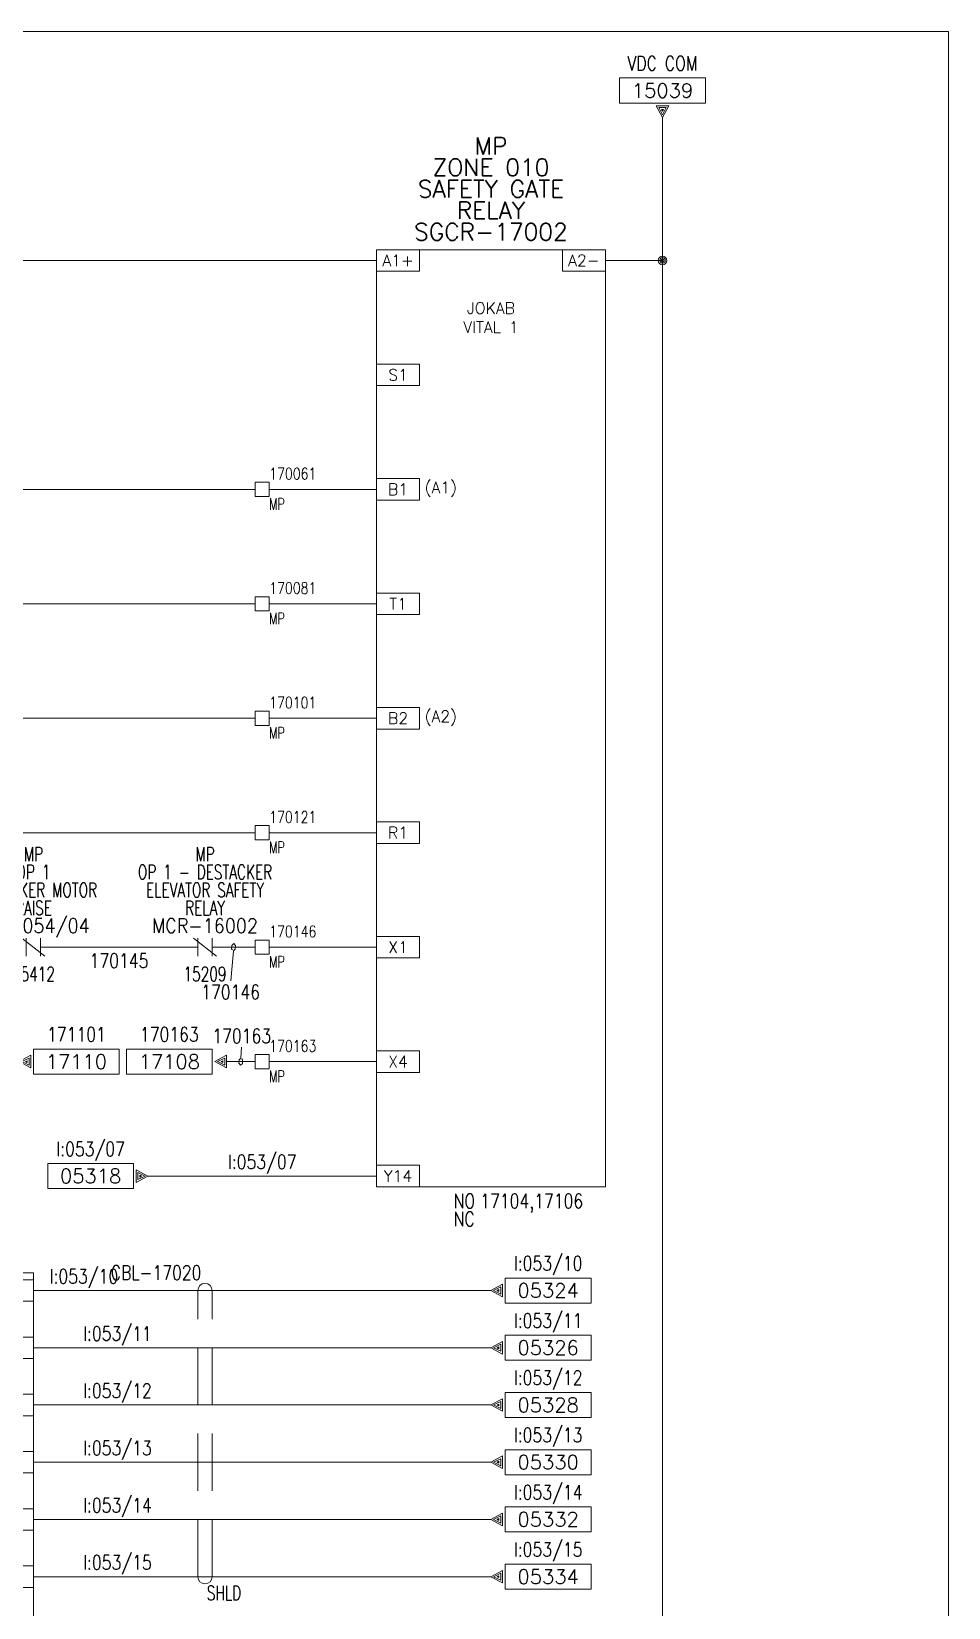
# Model space of a CAD drawing. Header units: inches. Extents: x 0 to 17, y 0 to 23.
# Drawn here: x 8.98 to 17, y 9.23 to 23 of the extents above; entities that cross this region are included whole.
import ezdxf
from ezdxf.enums import TextEntityAlignment as Align

# ---------------------------------------------------------------- set-up
doc = ezdxf.new("R2010")
doc.units = ezdxf.units.IN
doc.header["$MEASUREMENT"] = 0
doc.linetypes.add('DASHED', pattern=[0.75, 0.5, -0.25])
doc.layers.get('0').update_dxf_attribs({"lineweight": 5})
for name, color, linetype, lineweight in [('DESC', 1, 'Continuous', 5), ('DESCCHILD', 1, 'Continuous', 5), ('LINK', 7, 'DASHED', 5), ('LOC', 252, 'Continuous', 5), ('MISC', 2, 'Continuous', 5), ('SYMS', 7, 'Continuous', 5), ('TAGS', 2, 'Continuous', 5), ('Title_Block_Info', 2, 'Continuous', 5), ('WIRENO', 1, 'Continuous', 5), ('WIRES', 7, 'Continuous', 5), ('XREF', 1, 'Continuous', 5), ('XREFCHILD', 1, 'Continuous', 5)]:
    doc.layers.add(name, color=color, linetype=linetype, lineweight=lineweight)
doc.layers.add('WIRENO_DEST', color=1, linetype='Continuous')
doc.styles.get("Standard").update_dxf_attribs({"font": 'romans.shx'})
doc.styles.add('WD', font='romans.shx')

# ---------------------------------------------------------------- blocks, each defined once
blk = doc.blocks.new('WDDOT')
for radius in [0.0375, 0.0234, 0.0116]:
    blk.add_circle((0, 0), radius)
blk = doc.blocks.new('HCR1_JOKAB_VITAL 1')
for p, q in [((-1, 0.094), (-0.625, 0.094)), ((-1, -0.094), (-1, 0.094)), ((-0.625, 0.094), (-0.625, -0.094)), ((0.625, 0.094), (1, 0.094)), ((0.625, -0.094), (0.625, 0.094)), ((1, 0.094), (1, -0.094)), ((-0.625, -0.094), (-1, -0.094)), ((1, -0.094), (0.625, -0.094)), ((-1, -0.906), (-0.625, -0.906)), ((-1, -1.094), (-1, -0.906)), ((-0.625, -0.906), (-0.625, -1.094)), ((-0.625, -1.094), (-1, -1.094)), ((-1, -1.906), (-0.625, -1.906)), ((-1, -2.094), (-1, -1.906)), ((-0.625, -1.906), (-0.625, -2.094)), ((-0.625, -2.094), (-1, -2.094)), ((-1, -2.906), (-0.625, -2.906)), ((-1, -3.094), (-1, -2.906)), ((-0.625, -2.906), (-0.625, -3.094)), ((-0.625, -3.094), (-1, -3.094)), ((-1, -3.906), (-0.625, -3.906)), ((-1, -4.094), (-1, -3.906)), ((-0.625, -3.906), (-0.625, -4.094)), ((-0.625, -4.094), (-1, -4.094)), ((-1, -4.906), (-0.625, -4.906)), ((-1, -5.094), (-1, -4.906)), ((-0.625, -4.906), (-0.625, -5.094)), ((-0.625, -5.094), (-1, -5.094)), ((-1, -5.906), (-0.625, -5.906)), ((-1, -6.094), (-1, -5.906)), ((-0.625, -5.906), (-0.625, -6.094)), ((-0.625, -6.094), (-1, -6.094)), ((-1, -6.906), (-0.625, -6.906)), ((-1, -7.094), (-1, -6.906)), ((-0.625, -6.906), (-0.625, -7.094)), ((-0.625, -7.094), (-1, -7.094)), ((-1, -7.906), (-0.625, -7.906)), ((-1, -8.094), (-1, -7.906)), ((-0.625, -7.906), (-0.625, -8.094)), ((-0.625, -8.094), (-1, -8.094))]:
    blk.add_line(p, q)
at = {"linetype": 'Continuous'}
blk.add_lwpolyline([(-1, 0.094), (1, 0.094), (1, -8.094), (-1, -8.094)], close=True, dxfattribs=at)
at = {"linetype": 'Continuous', "char_height": 0.1, "attachment_point": 5}
for s, insert, width in [('A1+', (-0.812, 0), 0.328), ('A2-', (0.812, 0), 0.35925), ('JOKAB\\PVITAL 1', (0, -0.5), 0.53125), ('S1', (-0.812, -1), 0.2655), ('(A1)', (-0.438, -2), 0.32), ('B1', (-0.812, -2), 0.32025), ('T1', (-0.812, -3), 0.32), ('B2', (-0.812, -4), 0.32), ('(A2)', (-0.438, -4), 0.32), ('R1', (-0.812, -5), 0.32), ('X1', (-0.812, -6), 0.32), ('X4', (-0.812, -7), 0.32), ('Y14', (-0.812, -8), 0.32)]:
    blk.add_mtext(s, dxfattribs=dict(at, insert=insert, width=width))
at = {"style": 'WD'}
for tag, p in [('LOC', (0, 0.925)), ('DESC1', (0, 0.738)), ('DESC2', (0, 0.55)), ('DESC3', (0, 0.363)), ('TAG1', (0, 0.175))]:
    blk.add_attdef(tag, text='', height=0.15, dxfattribs=at).set_placement(p, align=Align.CENTER)
at = {"style": 'WD', "flags": 1}
for tag, p, height in [('X4TERM01', (-1, 0), 0.005), ('X1TERM02', (1, 0), 0.005), ('FAMILY', (0.6, -0.363), 0.0125), ('MFG', (0.6, -0.441), 0.0125), ('ASSYCODE', (0.6, -0.597), 0.0125), ('X4TERM03', (-1, -1), 0.005), ('X4TERM05', (-1, -2), 0.005), ('X4TERM06', (-1, -3), 0.005), ('X4TERM08', (-1, -4), 0.005), ('X4TERM10', (-1, -5), 0.005), ('X4TERM11', (-1, -6), 0.005), ('X4TERM12', (-1, -7), 0.005), ('MAXNO', (0.044, -7.865), 0.01), ('MAXNC', (0.044, -7.889), 0.01), ('X4TERM13', (-1, -8), 0.005), ('PINLIST', (0.044, -8.053), 0.01)]:
    blk.add_attdef(tag, p, '', height=height, dxfattribs=at)
blk.add_attdef('CAT', text='', height=0.156, dxfattribs=at).set_placement((0, -1.688), align=Align.CENTER)
at = {"style": 'WD', "width": 0.8, "flags": 8}
for tag, p in [('NO', (-0.327, -8.281)), ('NC', (-0.327, -8.438))]:
    blk.add_attdef(tag, p, '', height=0.125, dxfattribs=at)
at = {"style": 'WD', "width": 0.8}
for tag, p in [('XREFNO', (-0.094, -8.281)), ('XREFNC', (-0.094, -8.438))]:
    blk.add_attdef(tag, p, '', height=0.125, dxfattribs=at)
blk = doc.blocks.new('HT0W01')
for p, q in [((-0.062, 0.062), (0.062, 0.062)), ((-0.062, -0.062), (-0.062, 0.062)), ((0.062, 0.062), (0.062, -0.062)), ((0.062, -0.062), (-0.062, -0.062))]:
    blk.add_line(p, q)
at = {"style": 'WD', "width": 0.7}
for tag, p in [('INST', (0.062, 0.214)), ('LOC', (0.062, -0.178))]:
    blk.add_attdef(tag, p, '', height=0.1, dxfattribs=at)
at = {"linetype": 'Continuous', "style": 'WD'}
for tag, p, width, flags in [('WIRENO', (0.062, 0.087), 0.8, 8), ('TAGSTRIP', (0.05, -0.297), 0.9, 8), ('CAT', (0.213, -0.406), 0.8, 1)]:
    blk.add_attdef(tag, p, '', height=0.1, dxfattribs=dict(at, width=width, flags=flags))
at = {"style": 'WD', "flags": 1}
for tag, p, height in [('X4TERM01', (-0.062, 0), 0.01), ('X4TERMDESC01', (-0.055, -0.023), 0.025), ('X2TERMDESC01', (-0.006, 0.029), 0.025), ('X2TERM01', (0, 0.062), 0.01), ('X1TERMDESC01', (0.039, 0.007), 0.025), ('X1TERM01', (0.062, 0), 0.01), ('X8TERM01', (0, -0.062), 0.01), ('X8TERMDESC01', (0, -0.054), 0.025)]:
    blk.add_attdef(tag, p, '', height=height, dxfattribs=at)
at = {"style": 'WD', "width": 0.7, "flags": 1}
blk.add_attdef('ASSYCODE', (0.062, -0.281), '', height=0.01, dxfattribs=at)
at = {"linetype": 'Continuous', "style": 'WD', "width": 0.8, "flags": 1}
blk.add_attdef('MFG', text='', height=0.1, dxfattribs=at).set_placement((0.088, -0.406), align=Align.RIGHT)
blk = doc.blocks.new('HW02_1T')
blk.add_line((0.031, 0), (-0.031, 0))
blk.add_arc((0, 0), 0.0625, 360, 180)
at = {"style": 'WD', "width": 0.7, "flags": 1}
for tag, p in [('INST', (0, 0.412)), ('LOC', (0, 0.242))]:
    blk.add_attdef(tag, text='', height=0.125, dxfattribs=at).set_placement(p, align=Align.CENTER)
at = {"style": 'WD', "width": 0.8}
blk.add_attdef('TAG2', text='', height=0.125, dxfattribs=at).set_placement((-0.031, 0.094), align=Align.RIGHT)
at = {"style": 'WD', "width": 0.7, "flags": 1}
for tag, p in [('X2TERMDESC02', (0.016, 0.109)), ('XREF', (0.078, -0.175)), ('DESC1', (0.078, -0.334)), ('DESC2', (0.078, -0.496))]:
    blk.add_attdef(tag, p, '', height=0.125, dxfattribs=at)
at = {"style": 'WD', "width": 0.8}
blk.add_attdef('RATING1', (0.094, 0.094), '', height=0.125, dxfattribs=at)
at = {"style": 'WD'}
for tag, p in [('X2LINKL', (-0.062, 0)), ('X2LINKR', (0.062, 0))]:
    blk.add_attdef(tag, p, '', height=0.01, dxfattribs=at)
at = {"style": 'WD', "flags": 1}
for tag, p in [('X4TERM01', (-0.031, 0)), ('X2TERM02', (0, 0.062)), ('X1TERM01', (0.031, 0)), ('WD_NOTJUMPERED', (0.097, 0.062))]:
    blk.add_attdef(tag, p, '', height=0.01, dxfattribs=at)
at = {"style": 'WD', "flags": 9}
blk.add_attdef('FAMILY', text='', height=0.01, dxfattribs=at).set_placement((0.023, 0.118), align=Align.CENTER)
blk = doc.blocks.new('HW02_B')
blk.add_line((0.031, 0), (-0.031, 0))
at = {"style": 'WD', "width": 0.7, "flags": 1}
for tag, p in [('INST', (0, 0.349)), ('LOC', (0, 0.18))]:
    blk.add_attdef(tag, text='', height=0.125, dxfattribs=at).set_placement(p, align=Align.CENTER)
at = {"style": 'WD', "width": 0.8}
blk.add_attdef('TAG2', text='', height=0.125, dxfattribs=at).set_placement((-0.031, 0.031), align=Align.RIGHT)
blk.add_attdef('RATING1', (0.094, 0.031), '', height=0.125, dxfattribs=at)
at = {"style": 'WD', "flags": 1}
for tag, p in [('X4TERM01', (-0.031, 0)), ('X1TERM01', (0.031, 0))]:
    blk.add_attdef(tag, p, '', height=0.01, dxfattribs=at)
at = {"style": 'WD'}
for tag, p in [('X2LINK', (0, 0.125)), ('X8LINK', (0, -0.125))]:
    blk.add_attdef(tag, p, '', height=0.01, dxfattribs=at)
at = {"style": 'WD', "flags": 9}
blk.add_attdef('FAMILY', text='', height=0.01, dxfattribs=at).set_placement((0.023, 0.118), align=Align.CENTER)
at = {"style": 'WD', "width": 0.7, "flags": 1}
for tag, p in [('XREF', (0.109, -0.175)), ('DESC1', (0.109, -0.334)), ('DESC2', (0.109, -0.496))]:
    blk.add_attdef(tag, p, '', height=0.125, dxfattribs=at)
blk = doc.blocks.new('HW02_1')
blk.add_line((0.031, 0), (-0.031, 0))
blk.add_arc((0, 0), 0.0625, 180, 0)
at = {"style": 'WD', "width": 0.7, "flags": 1}
for tag, p in [('INST', (0, 0.349)), ('LOC', (0, 0.18))]:
    blk.add_attdef(tag, text='', height=0.125, dxfattribs=at).set_placement(p, align=Align.CENTER)
at = {"style": 'WD', "width": 0.8}
blk.add_attdef('TAG2', text='', height=0.125, dxfattribs=at).set_placement((-0.031, 0.031), align=Align.RIGHT)
at = {"style": 'WD'}
for tag, p, width in [('RATING1', (0.094, 0.031), 0.8), ('X8TERMDESC02', (0.016, -0.204), 0.7)]:
    blk.add_attdef(tag, p, '', height=0.125, dxfattribs=dict(at, width=width))
for tag, p in [('X2LINKL', (-0.063, 0)), ('X2LINKR', (0.062, 0))]:
    blk.add_attdef(tag, p, '', height=0.01, dxfattribs=at)
at = {"style": 'WD', "flags": 1}
for tag, p in [('X4TERM01', (-0.031, 0)), ('X1TERM01', (0.031, 0)), ('X8TERM02', (0, -0.063)), ('WD_NOTJUMPERED', (0.097, -0.063))]:
    blk.add_attdef(tag, p, '', height=0.01, dxfattribs=at)
at = {"style": 'WD', "flags": 9}
blk.add_attdef('FAMILY', text='', height=0.01, dxfattribs=at).set_placement((0.023, 0.118), align=Align.CENTER)
at = {"style": 'WD', "width": 0.7, "flags": 1}
for tag, p in [('XREF', (0.016, -0.363)), ('DESC1', (0.016, -0.521)), ('DESC2', (0.016, -0.684))]:
    blk.add_attdef(tag, p, '', height=0.125, dxfattribs=at)
blk = doc.blocks.new('HA2D3')
for p, q in [((-0.125, 0.109), (-0.875, 0.109)), ((-0.875, 0.109), (-0.875, -0.109)), ((-0.125, 0.109), (-0.125, -0.109)), ((-0.102, 0.055), (-0.102, -0.055)), ((0, 0), (-0.102, 0.055)), ((-0.102, -0.055), (0, 0)), ((-0.086, 0.031), (-0.023, 0)), ((-0.086, -0.031), (-0.086, 0.031)), ((-0.023, 0), (-0.086, -0.031)), ((-0.07, 0.008), (-0.055, 0)), ((-0.07, -0.008), (-0.07, 0.008)), ((-0.055, 0), (-0.07, -0.008)), ((-0.875, -0.109), (-0.125, -0.109))]:
    blk.add_line(p, q)
at = {"style": 'WD', "width": 0.8, "flags": 8}
for tag, p in [('DESC1', (-0.5, 0.487)), ('WIRENO', (-0.5, 0.3))]:
    blk.add_attdef(tag, text='', height=0.125, dxfattribs=at).set_placement(p, align=Align.TOP_CENTER)
at = {"style": 'WD'}
blk.add_attdef('XREF', text='', height=0.125, dxfattribs=at).set_placement((-0.5, -0.062), align=Align.CENTER)
at = {"style": 'WD', "flags": 1}
for tag, p in [('SIGCODE', (-0.099, 0.066)), ('X1TERM01', (0, 0))]:
    blk.add_attdef(tag, p, '', height=0.01, dxfattribs=at)
blk = doc.blocks.new('HA2D1')
for p, q in [((0, 0), (0.102, 0.055)), ((0.102, -0.055), (0, 0)), ((0.086, 0.031), (0.023, 0)), ((0.023, 0), (0.086, -0.031)), ((0.07, 0.008), (0.055, 0)), ((0.055, 0), (0.07, -0.008)), ((0.07, -0.008), (0.07, 0.008)), ((0.086, -0.031), (0.086, 0.031)), ((0.102, 0.055), (0.102, -0.055)), ((0.125, 0.109), (0.125, -0.109)), ((0.875, 0.109), (0.125, 0.109)), ((0.875, -0.109), (0.875, 0.109)), ((0.125, -0.109), (0.875, -0.109))]:
    blk.add_line(p, q)
at = {"style": 'WD', "width": 0.8, "flags": 8}
for tag, p in [('WIRENO', (0.5, 0.3)), ('DESC1', (0.5, -0.169))]:
    blk.add_attdef(tag, text='', height=0.125, dxfattribs=at).set_placement(p, align=Align.TOP_CENTER)
at = {"style": 'WD', "flags": 1}
for tag, p in [('X4TERM01', (0, 0)), ('SIGCODE', (0.026, 0.066))]:
    blk.add_attdef(tag, p, '', height=0.01, dxfattribs=at)
at = {"style": 'WD'}
blk.add_attdef('XREF', text='', height=0.125, dxfattribs=at).set_placement((0.5, -0.063), align=Align.CENTER)
blk = doc.blocks.new('HA2D2')
for p, q in [((0.375, 0.344), (-0.375, 0.344)), ((-0.375, 0.344), (-0.375, 0.125)), ((0.375, 0.125), (0.375, 0.344)), ((-0.375, 0.125), (0.375, 0.125)), ((0.055, 0.102), (-0.055, 0.102)), ((-0.055, 0.102), (0, 0)), ((0, 0.023), (-0.031, 0.086)), ((-0.031, 0.086), (0.031, 0.086)), ((0, 0.055), (-0.008, 0.07)), ((-0.008, 0.07), (0.008, 0.07)), ((0, 0), (0.055, 0.102)), ((0.031, 0.086), (0, 0.023)), ((0.008, 0.07), (0, 0.055))]:
    blk.add_line(p, q)
at = {"style": 'WD', "width": 0.8, "flags": 8}
for tag, p in [('DESC1', (0, 0.722)), ('WIRENO', (0, 0.534))]:
    blk.add_attdef(tag, text='', height=0.125, dxfattribs=at).set_placement(p, align=Align.TOP_CENTER)
at = {"style": 'WD'}
blk.add_attdef('XREF', text='', height=0.125, dxfattribs=at).set_placement((0, 0.172), align=Align.CENTER)
at = {"style": 'WD', "flags": 1}
for tag, p in [('X8TERM01', (0, 0)), ('SIGCODE', (0.088, 0.066))]:
    blk.add_attdef(tag, p, '', height=0.01, dxfattribs=at)
blk = doc.blocks.new('HA2S3')
for p, q in [((-0.125, 0.109), (-0.875, 0.109)), ((-0.875, 0.109), (-0.875, -0.109)), ((-0.125, 0.109), (-0.125, -0.109)), ((0, 0.055), (-0.102, 0)), ((-0.102, 0), (0, -0.055)), ((-0.078, 0), (-0.016, 0.031)), ((-0.016, -0.031), (-0.078, 0)), ((-0.047, 0), (-0.031, 0.008)), ((-0.031, -0.008), (-0.047, 0)), ((-0.031, 0.008), (-0.031, -0.008)), ((-0.016, 0.031), (-0.016, -0.031)), ((0, -0.055), (0, 0.055)), ((-0.875, -0.109), (-0.125, -0.109))]:
    blk.add_line(p, q)
at = {"style": 'WD', "width": 0.8, "flags": 8}
for tag, p in [('DESC1', (-0.5, 0.487)), ('WIRENO', (-0.5, 0.3))]:
    blk.add_attdef(tag, text='', height=0.125, dxfattribs=at).set_placement(p, align=Align.TOP_CENTER)
at = {"style": 'WD'}
blk.add_attdef('XREF', text='', height=0.125, dxfattribs=at).set_placement((-0.5, -0.062), align=Align.CENTER)
at = {"style": 'WD', "flags": 1}
for tag, p in [('SIGCODE', (-0.099, 0.066)), ('X1TERM01', (0, 0))]:
    blk.add_attdef(tag, p, '', height=0.01, dxfattribs=at)
blk = doc.blocks.new('TB_P')
at = {"color": 5, "linetype": 'Continuous'}
blk.add_lwpolyline([(0, 0), (17, 0), (17, 23), (0, 23)], close=True, dxfattribs=at)
at = {"color": 2, "linetype": 'Continuous', "style": 'WD', "flags": 1}
for tag, p in [('REV1_NO', (1.734, 3.29)), ('REV1_BY', (7.303, 3.29)), ('REV1_DATE', (9.562, 3.29)), ('REV2_NO', (1.734, 3.04)), ('REV2_BY', (7.303, 3.04)), ('REV2_DATE', (9.562, 3.04)), ('REV3_NO', (1.734, 2.79)), ('REV3_BY', (7.303, 2.79)), ('REV3_DATE', (9.562, 2.79)), ('REV4_NO', (1.734, 2.54)), ('REV4_BY', (7.303, 2.54)), ('REV4_DATE', (9.562, 2.54)), ('REV5_NO', (1.734, 2.29)), ('REV5_BY', (7.303, 2.29)), ('REV5_DATE', (9.562, 2.29)), ('REV6_NO', (1.734, 2.04)), ('REV6_BY', (7.303, 2.04)), ('REV6_DATE', (9.562, 2.04)), ('REV7_NO', (1.734, 1.79)), ('REV7_BY', (7.303, 1.79)), ('REV7_DATE', (9.562, 1.79)), ('REV8_NO', (1.734, 1.54)), ('REV8_BY', (7.303, 1.54)), ('REV8_DATE', (9.562, 1.54)), ('REV9_NO', (1.734, 1.29)), ('REV9_BY', (7.303, 1.29)), ('REV9_DATE', (9.562, 1.29))]:
    blk.add_attdef(tag, text='', height=0.15, dxfattribs=at).set_placement(p, align=Align.MIDDLE_CENTER)
for tag, p in [('REV1_CHANGE', (2.292, 3.29)), ('REV2_CHANGE', (2.292, 3.04)), ('REV3_CHANGE', (2.292, 2.79)), ('REV4_CHANGE', (2.292, 2.54)), ('REV5_CHANGE', (2.292, 2.29)), ('REV6_CHANGE', (2.292, 2.04)), ('REV7_CHANGE', (2.292, 1.79)), ('REV8_CHANGE', (2.292, 1.54)), ('REV9_CHANGE', (2.292, 1.29))]:
    blk.add_attdef(tag, text='', height=0.15, dxfattribs=at).set_placement(p, align=Align.MIDDLE_LEFT)
at = {"layer": 'Title_Block_Info', "ltscale": 0.1}
for tag, p in [('CUSTOMER', (6.842, 0.833)), ('JOB DESCRIPTION LINE', (6.842, 0.5)), ('DRAWING DESCRIPTION', (6.842, 0.167))]:
    blk.add_attdef(tag, text='', height=0.15, dxfattribs=at).set_placement(p, align=Align.MIDDLE_LEFT)
at = {"layer": 'Title_Block_Info', "ltscale": 0.1, "style": 'WD'}
for tag, p in [('JOB #', (12.752, 0.833)), ('SEC. NO.', (14.75, 0.833)), ('SHT. NO.', (16.312, 0.833)), ('NAME', (12.795, 0.5)), ('REV', (16.194, 0.5))]:
    blk.add_attdef(tag, text='', height=0.125, dxfattribs=at).set_placement(p, align=Align.MIDDLE_CENTER)
blk.add_attdef('DATE', text='', height=0.125, dxfattribs=at).set_placement((15.188, 0.5), align=Align.MIDDLE_RIGHT)
blk.add_attdef('FILE NUMBER', text='', height=0.125, dxfattribs=at).set_placement((12.591, 0.167), align=Align.MIDDLE_LEFT)
blk = doc.blocks.new('HMISC_CAT1_JOKAB_TINA 8A')
for p, q in [((-1, 0.094), (-0.625, 0.094)), ((-1, -0.094), (-1, 0.094)), ((-0.625, 0.094), (-0.625, -0.094)), ((0.625, 0.094), (1, 0.094)), ((0.625, -0.094), (0.625, 0.094)), ((1, 0.094), (1, -0.094)), ((-0.625, -0.094), (-1, -0.094)), ((1, -0.094), (0.625, -0.094)), ((-1, -0.406), (-0.625, -0.406)), ((-1, -0.594), (-1, -0.406)), ((-0.625, -0.406), (-0.625, -0.594)), ((0.625, -0.406), (1, -0.406)), ((0.625, -0.594), (0.625, -0.406)), ((1, -0.406), (1, -0.594)), ((-0.625, -0.594), (-1, -0.594)), ((1, -0.594), (0.625, -0.594)), ((-1, -0.906), (-0.625, -0.906)), ((-1, -1.094), (-1, -0.906)), ((-0.625, -0.906), (-0.625, -1.094)), ((0.625, -0.906), (1, -0.906)), ((0.625, -1.094), (0.625, -0.906)), ((1, -0.906), (1, -1.094)), ((-0.625, -1.094), (-1, -1.094)), ((1, -1.094), (0.625, -1.094)), ((-1, -1.406), (-0.625, -1.406)), ((-1, -1.594), (-1, -1.406)), ((-0.625, -1.406), (-0.625, -1.594)), ((0.625, -1.406), (1, -1.406)), ((0.625, -1.594), (0.625, -1.406)), ((1, -1.406), (1, -1.594)), ((-0.625, -1.594), (-1, -1.594)), ((1, -1.594), (0.625, -1.594)), ((-1, -1.906), (-0.625, -1.906)), ((-1, -2.094), (-1, -1.906)), ((-0.625, -1.906), (-0.625, -2.094)), ((0.625, -1.906), (1, -1.906)), ((0.625, -2.094), (0.625, -1.906)), ((1, -1.906), (1, -2.094)), ((-0.625, -2.094), (-1, -2.094)), ((1, -2.094), (0.625, -2.094)), ((-1, -2.406), (-0.625, -2.406)), ((-1, -2.594), (-1, -2.406)), ((-0.625, -2.406), (-0.625, -2.594)), ((0.625, -2.594), (0.625, -2.406)), ((0.625, -2.406), (1, -2.406)), ((1, -2.406), (1, -2.594)), ((-0.625, -2.594), (-1, -2.594)), ((1, -2.594), (0.625, -2.594))]:
    blk.add_line(p, q)
at = {"linetype": 'Continuous'}
blk.add_lwpolyline([(-1, 0.156), (1, 0.156), (1, -4.75), (-1, -4.75)], close=True, dxfattribs=at)
at = {"layer": 'SYMS'}
for centre in [(-0.75, -3), (0.75, -3), (-0.75, -3.5), (0.75, -3.5), (-0.75, -4), (0.75, -4), (-0.75, -4.5), (0.75, -4.5)]:
    blk.add_circle(centre, 0.125, dxfattribs=at)
at = {"linetype": 'Continuous', "char_height": 0.1, "attachment_point": 5}
for s, insert, width in [('1', (-0.813, 0), 0.328), ('+V', (-0.438, 0), 0.32), ('INFO 3', (0.406, 0), 0.32), ('7', (0.812, 0), 0.359), ('JOKAB\\PTINA 8A', (0, -0.5), 0.531), ('INFO 4', (0.406, -0.5), 0.32), ('2', (-0.813, -0.5), 0.265), ('+SIG', (-0.438, -0.531), 0.32), ('8', (0.812, -0.5), 0.359), ('3', (-0.813, -1), 0.32), ('-V', (-0.438, -1), 0.32), ('INFO 5', (0.406, -1), 0.32), ('9', (0.812, -1), 0.359), ('INFO 6', (0.406, -1.5), 0.32), ('4', (-0.813, -1.5), 0.32), ('-SIG', (-0.438, -1.5), 0.32), ('10', (0.812, -1.5), 0.359), ('INFO 1', (-0.438, -2), 0.32), ('INFO 7', (0.406, -2), 0.32), ('5', (-0.813, -2), 0.32), ('11', (0.812, -2), 0.359), ('6', (-0.813, -2.5), 0.32), ('INFO 2', (-0.438, -2.5), 0.32), ('INFO 8', (0.406, -2.5), 0.32), ('12', (0.812, -2.5), 0.359), ('1', (-0.75, -3), 0.32), ('5', (0.75, -3), 0.32), ('2', (-0.75, -3.5), 0.32), ('6', (0.75, -3.5), 0.32), ('3', (-0.75, -4), 0.32), ('7', (0.75, -4), 0.32), ('4', (-0.75, -4.5), 0.32), ('8', (0.75, -4.5), 0.32)]:
    blk.add_mtext(s, dxfattribs=dict(at, insert=insert, width=width))
at = {"style": 'WD'}
for tag, p in [('LOC', (0, 0.969)), ('DESC1', (0, 0.781)), ('DESC2', (0, 0.594)), ('DESC3', (0, 0.406)), ('TAG1', (0, 0.219))]:
    blk.add_attdef(tag, text='', height=0.15, dxfattribs=at).set_placement(p, align=Align.CENTER)
at = {"style": 'WD', "flags": 1}
for tag, p, height in [('X4TERM01', (-1, 0), 0.005), ('X1TERM07', (1, 0), 0.005), ('X4TERM02', (-1, -0.5), 0.005), ('X1TERM08', (1, -0.5), 0.005), ('FAMILY', (0, -0.844), 0.0125), ('MFG', (0, -0.922), 0.0125), ('X4TERM03', (-1, -1), 0.005), ('ASSYCODE', (0, -1.078), 0.0125), ('X1TERM09', (1, -1), 0.005), ('X4TERM04', (-1, -1.5), 0.005), ('X1TERM10', (1, -1.5), 0.005), ('X4TERM05', (-1, -2), 0.005), ('X1TERM11', (1, -2), 0.005), ('X4TERM06', (-1, -2.5), 0.005), ('X1TERM12', (1, -2.5), 0.005), ('X4TERM20', (-0.875, -3), 0.005), ('X1TERM24', (0.875, -3), 0.005), ('X4TERM21', (-0.875, -3.5), 0.005), ('X1TERM25', (0.875, -3.5), 0.005), ('X4TERM22', (-0.875, -4), 0.005), ('X1TERM26', (0.875, -4), 0.005), ('X4TERM23', (-0.875, -4.5), 0.005), ('X1TERM27', (0.875, -4.5), 0.005)]:
    blk.add_attdef(tag, p, '', height=height, dxfattribs=at)
blk.add_attdef('CAT', text='', height=0.156, dxfattribs=at).set_placement((0, -1.688), align=Align.CENTER)
blk = doc.blocks.new('HMS22')
at = {"linetype": 'Continuous'}
for p, q in [((-0.1, 0.08), (0.1, -0.08)), ((-0.062, 0.08), (-0.062, -0.08)), ((0.062, 0.08), (0.062, -0.08))]:
    blk.add_line(p, q, dxfattribs=at)
at = {"style": 'WD'}
for tag, width, p in [('LOC', 0.7, (0, 0.75)), ('DESC1', 0.7, (0, 0.594)), ('DESC2', 0.7, (0, 0.437)), ('DESC3', 0.7, (0, 0.281)), ('TAG2', 0.9, (0, 0.125)), ('XREF', 0.7, (0, -0.297)), ('INST', 0.7, (0, -0.438))]:
    blk.add_attdef(tag, text='', height=0.125, dxfattribs=dict(at, width=width)).set_placement(p, align=Align.CENTER)
for tag, p, flags in [('X4TERM01', (-0.062, 0), 1), ('X1TERM02', (0.062, 0), 1), ('FAMILY', (0.097, 0.036), 9), ('CONTACT', (0.097, 0.02), 1)]:
    blk.add_attdef(tag, p, '', height=0.01, dxfattribs=dict(at, flags=flags))
for tag, p in [('X2LINK', (0, 0.125)), ('X8LINK', (0, -0.125))]:
    blk.add_attdef(tag, p, '', height=0.01, dxfattribs=at)
at = {"linetype": 'Continuous', "style": 'WD', "flags": 8}
blk.add_attdef('TERM01', text='', height=0.125, dxfattribs=at).set_placement((-0.125, -0.031), align=Align.TOP_RIGHT)
blk.add_attdef('TERM02', text='', height=0.125, dxfattribs=at).set_placement((0.125, -0.031), align=Align.TOP_LEFT)
blk = doc.blocks.new('WD_WNH')
at = {"linetype": 'Continuous', "style": 'WD', "width": 0.8}
blk.add_attdef('WIRENO', text='', height=0.125, dxfattribs=at).set_placement((0, 0.0625), align=Align.CENTER)

msp = doc.modelspace()

# ---------------------------------------------------------------- linework, layer by layer
at = {"layer": 'LINK'}
for points in [[(10.438, 9.5), (10.438, 12)], [(10.562, 9.5), (10.562, 12)]]:
    msp.add_lwpolyline(points, dxfattribs=at)
at = {"layer": 'WIRENO'}
for points in [[(10.727, 14.707), (10.748, 14.969), (10.764, 14.983), (10.767, 15.014), (10.752, 15.031), (10.736, 15.016), (10.733, 14.986), (10.74, 14.977)], [(10.819, 14.125), (10.814, 14.031), (10.798, 14.017), (10.796, 13.986), (10.811, 13.969), (10.827, 13.984), (10.829, 14.015), (10.822, 14.023)]]:
    msp.add_lwpolyline(points, dxfattribs=at)
at = {"layer": 'WIRES'}
for p, q in [((14.5, 22.25), (14.5, 2.25)), ((2.688, 21), (12, 21)), ((14, 21), (14.5, 21)), ((10.938, 19), (2, 19)), ((12, 19), (11.062, 19)), ((10.938, 18), (2.5, 18)), ((12, 18), (11.062, 18)), ((10.938, 17), (3, 17)), ((12, 17), (11.062, 17)), ((10.938, 16), (3.5, 16)), ((12, 16), (11.062, 16)), ((10.438, 15), (9.062, 15)), ((10.938, 15), (10.562, 15)), ((12, 15), (11.062, 15)), ((10.688, 14), (10.938, 14)), ((11.062, 14), (12, 14)), ((12, 13), (10, 13)), ((9, 12), (10.469, 12)), ((10.531, 12), (13, 12)), ((9, 11.5), (10.469, 11.5)), ((10.531, 11.5), (13, 11.5)), ((9, 11), (10.469, 11)), ((10.531, 11), (13, 11)), ((9, 10.5), (10.469, 10.5)), ((10.531, 10.5), (13, 10.5)), ((9, 10), (10.469, 10)), ((10.531, 10), (13, 10)), ((9, 9.5), (10.469, 9.5)), ((10.531, 9.5), (13, 9.5))]:
    msp.add_line(p, q, dxfattribs=at)

# ---------------------------------------------------------------- block references
msp.add_blockref('TB_P', (0, 0))
at = {"layer": 'SYMS'}
ref = msp.add_blockref('HA2D2', (14.5, 22.25), dxfattribs=at)
ref.add_attrib('XREF', '15039', dxfattribs={"layer": 'XREF', "height": 0.125, "style": 'WD'}).set_placement((14.5, 22.422), align=Align.CENTER)
ref.add_attrib('WIRENO', 'VDC COM', dxfattribs={"layer": 'WIRENO_DEST', "height": 0.125, "style": 'WD', "width": 0.8, "flags": 8}).set_placement((14.5, 22.784), align=Align.TOP_CENTER)
ref = msp.add_blockref('HCR1_JOKAB_VITAL 1', (13, 21), dxfattribs=at)
ref.add_attrib('XREFNO', '17104,17106', (12.906, 12.719), dxfattribs={"layer": 'XREF', "height": 0.125, "style": 'WD', "width": 0.8})
ref.add_attrib('NO', 'NO', (12.673, 12.719), dxfattribs={"layer": 'MISC', "height": 0.125, "style": 'WD', "width": 0.8, "flags": 8})
ref.add_attrib('NC', 'NC', (12.673, 12.562), dxfattribs={"layer": 'MISC', "height": 0.125, "style": 'WD', "width": 0.8, "flags": 8})
ref.add_attrib('DESC2', 'SAFETY GATE', dxfattribs={"layer": 'DESC', "height": 0.15, "style": 'WD'}).set_placement((13, 21.55), align=Align.CENTER)
ref.add_attrib('TAG1', 'SGCR-17002', dxfattribs={"layer": 'TAGS', "height": 0.15, "style": 'WD'}).set_placement((13, 21.175), align=Align.CENTER)
ref.add_attrib('DESC3', 'RELAY', dxfattribs={"layer": 'DESC', "height": 0.15, "style": 'WD'}).set_placement((13, 21.363), align=Align.CENTER)
ref.add_attrib('DESC1', 'ZONE 010', dxfattribs={"layer": 'DESC', "height": 0.15, "style": 'WD'}).set_placement((13, 21.738), align=Align.CENTER)
ref.add_attrib('LOC', 'MP', dxfattribs={"layer": 'LOC', "height": 0.15, "style": 'WD'}).set_placement((13, 21.925), align=Align.CENTER)
for name, p in [('WDDOT', (14.5, 21)), ('HW02_B', (10.5, 11.5)), ('HW02_B', (10.5, 11)), ('HW02_B', (10.5, 10.5)), ('HW02_B', (10.5, 10))]:
    msp.add_blockref(name, p, dxfattribs=at)
ref = msp.add_blockref('HT0W01', (11, 19), dxfattribs=at)
ref.add_attrib('WIRENO', '170061', (11.062, 19.087), dxfattribs={"layer": 'WIRENO', "linetype": 'Continuous', "height": 0.1, "style": 'WD', "width": 0.8, "flags": 8})
ref.add_attrib('LOC', 'MP', (11.062, 18.822), dxfattribs={"layer": 'LOC', "height": 0.1, "style": 'WD', "width": 0.7})
ref = msp.add_blockref('HT0W01', (11, 18), dxfattribs=at)
ref.add_attrib('WIRENO', '170081', (11.062, 18.087), dxfattribs={"layer": 'WIRENO', "linetype": 'Continuous', "height": 0.1, "style": 'WD', "width": 0.8, "flags": 8})
ref.add_attrib('LOC', 'MP', (11.062, 17.822), dxfattribs={"layer": 'LOC', "height": 0.1, "style": 'WD', "width": 0.7})
ref = msp.add_blockref('HT0W01', (11, 17), dxfattribs=at)
ref.add_attrib('WIRENO', '170101', (11.062, 17.087), dxfattribs={"layer": 'WIRENO', "linetype": 'Continuous', "height": 0.1, "style": 'WD', "width": 0.8, "flags": 8})
ref.add_attrib('LOC', 'MP', (11.062, 16.822), dxfattribs={"layer": 'LOC', "height": 0.1, "style": 'WD', "width": 0.7})
ref = msp.add_blockref('HT0W01', (11, 16), dxfattribs=at)
ref.add_attrib('WIRENO', '170121', (11.062, 16.087), dxfattribs={"layer": 'WIRENO', "linetype": 'Continuous', "height": 0.1, "style": 'WD', "width": 0.8, "flags": 8})
ref.add_attrib('LOC', 'MP', (11.062, 15.822), dxfattribs={"layer": 'LOC', "height": 0.1, "style": 'WD', "width": 0.7})
ref = msp.add_blockref('HMS22', (9, 15), dxfattribs=at)
ref.add_attrib('TAG2', 'M-O:054/04', dxfattribs={"layer": 'TAGS', "height": 0.125, "style": 'WD', "width": 0.9}).set_placement((9, 15.125), align=Align.CENTER)
ref.add_attrib('XREF', '05412', dxfattribs={"layer": 'XREFCHILD', "height": 0.125, "style": 'WD', "width": 0.7}).set_placement((9, 14.703), align=Align.CENTER)
ref.add_attrib('DESC1', 'OP 1', dxfattribs={"layer": 'DESCCHILD', "height": 0.125, "style": 'WD', "width": 0.7}).set_placement((9, 15.594), align=Align.CENTER)
ref.add_attrib('DESC2', 'DESTACKER MOTOR', dxfattribs={"layer": 'DESCCHILD', "height": 0.125, "style": 'WD', "width": 0.7}).set_placement((9, 15.437), align=Align.CENTER)
ref.add_attrib('LOC', 'MP', dxfattribs={"layer": 'LOC', "height": 0.125, "style": 'WD', "width": 0.7}).set_placement((9, 15.75), align=Align.CENTER)
ref.add_attrib('DESC3', 'RAISE', dxfattribs={"layer": 'DESCCHILD', "height": 0.125, "style": 'WD', "width": 0.7}).set_placement((9, 15.281), align=Align.CENTER)
ref = msp.add_blockref('HMS22', (10.5, 15), dxfattribs=at)
ref.add_attrib('TAG2', 'MCR-16002', dxfattribs={"layer": 'TAGS', "height": 0.125, "style": 'WD', "width": 0.9}).set_placement((10.5, 15.125), align=Align.CENTER)
ref.add_attrib('XREF', '15209', dxfattribs={"layer": 'XREFCHILD', "height": 0.125, "style": 'WD', "width": 0.7}).set_placement((10.5, 14.703), align=Align.CENTER)
ref.add_attrib('DESC1', 'OP 1 - DESTACKER', dxfattribs={"layer": 'DESCCHILD', "height": 0.125, "style": 'WD', "width": 0.7}).set_placement((10.5, 15.594), align=Align.CENTER)
ref.add_attrib('DESC2', 'ELEVATOR SAFETY', dxfattribs={"layer": 'DESCCHILD', "height": 0.125, "style": 'WD', "width": 0.7}).set_placement((10.5, 15.437), align=Align.CENTER)
ref.add_attrib('LOC', 'MP', dxfattribs={"layer": 'LOC', "height": 0.125, "style": 'WD', "width": 0.7}).set_placement((10.5, 15.75), align=Align.CENTER)
ref.add_attrib('DESC3', 'RELAY', dxfattribs={"layer": 'DESCCHILD', "height": 0.125, "style": 'WD', "width": 0.7}).set_placement((10.5, 15.281), align=Align.CENTER)
ref = msp.add_blockref('HT0W01', (11, 15), dxfattribs=at)
ref.add_attrib('WIRENO', '170146', (11.062, 15.087), dxfattribs={"layer": 'WIRENO', "linetype": 'Continuous', "height": 0.1, "style": 'WD', "width": 0.8, "flags": 8})
ref.add_attrib('LOC', 'MP', (11.062, 14.822), dxfattribs={"layer": 'LOC', "height": 0.1, "style": 'WD', "width": 0.7})
ref = msp.add_blockref('HA2D1', (8.876, 14), dxfattribs=at)
ref.add_attrib('XREF', '17110', dxfattribs={"layer": 'XREF', "height": 0.125, "style": 'WD'}).set_placement((9.376, 13.938), align=Align.CENTER)
ref.add_attrib('WIRENO', '171101', dxfattribs={"layer": 'WIRENO_DEST', "height": 0.125, "style": 'WD', "width": 0.8, "flags": 8}).set_placement((9.376, 14.3), align=Align.TOP_CENTER)
ref = msp.add_blockref('HA2S3', (10.688, 14), dxfattribs=at)
ref.add_attrib('XREF', '17108', dxfattribs={"layer": 'XREF', "height": 0.125, "style": 'WD'}).set_placement((10.188, 13.938), align=Align.CENTER)
ref.add_attrib('WIRENO', '170163', dxfattribs={"layer": 'WIRENO', "height": 0.125, "style": 'WD', "width": 0.8, "flags": 8}).set_placement((10.188, 14.3), align=Align.TOP_CENTER)
ref = msp.add_blockref('HT0W01', (11, 14), dxfattribs=at)
ref.add_attrib('WIRENO', '170163', (11.062, 14.087), dxfattribs={"layer": 'WIRENO', "linetype": 'Continuous', "height": 0.1, "style": 'WD', "width": 0.8, "flags": 8})
ref.add_attrib('LOC', 'MP', (11.062, 13.822), dxfattribs={"layer": 'LOC', "height": 0.1, "style": 'WD', "width": 0.7})
ref = msp.add_blockref('HA2D3', (10, 13), dxfattribs=at)
ref.add_attrib('XREF', '05318', dxfattribs={"layer": 'XREF', "height": 0.125, "style": 'WD'}).set_placement((9.5, 12.938), align=Align.CENTER)
ref.add_attrib('WIRENO', 'I:053/07', dxfattribs={"layer": 'WIRENO_DEST', "height": 0.125, "style": 'WD', "width": 0.8, "flags": 8}).set_placement((9.5, 13.3), align=Align.TOP_CENTER)
ref = msp.add_blockref('HMISC_CAT1_JOKAB_TINA 8A', (8, 12), dxfattribs=at)
ref.add_attrib('DESC2', 'SAFETY GATE', dxfattribs={"layer": 'DESC', "height": 0.15, "style": 'WD'}).set_placement((8, 12.594), align=Align.CENTER)
ref.add_attrib('TAG1', 'MP-17020', dxfattribs={"layer": 'TAGS', "height": 0.15, "style": 'WD'}).set_placement((8, 12.219), align=Align.CENTER)
ref.add_attrib('DESC3', 'RELAY', dxfattribs={"layer": 'DESC', "height": 0.15, "style": 'WD'}).set_placement((8, 12.406), align=Align.CENTER)
ref.add_attrib('DESC1', 'ZONE 010', dxfattribs={"layer": 'DESC', "height": 0.15, "style": 'WD'}).set_placement((8, 12.781), align=Align.CENTER)
ref.add_attrib('LOC', 'ZONE010', dxfattribs={"layer": 'LOC', "height": 0.15, "style": 'WD'}).set_placement((8, 12.969), align=Align.CENTER)
ref = msp.add_blockref('HA2D1', (13, 12), dxfattribs=at)
ref.add_attrib('XREF', '05324', dxfattribs={"layer": 'XREF', "height": 0.125, "style": 'WD'}).set_placement((13.5, 11.938), align=Align.CENTER)
ref.add_attrib('WIRENO', 'I:053/10', dxfattribs={"layer": 'WIRENO_DEST', "height": 0.125, "style": 'WD', "width": 0.8, "flags": 8}).set_placement((13.5, 12.3), align=Align.TOP_CENTER)
ref = msp.add_blockref('HW02_1T', (10.5, 12), dxfattribs=at)
ref.add_attrib('TAG2', 'CBL-17020', dxfattribs={"layer": 'TAGS', "height": 0.125, "style": 'WD', "width": 0.8}).set_placement((10.469, 12.094), align=Align.RIGHT)
ref = msp.add_blockref('HA2D1', (13, 11.5), dxfattribs=at)
ref.add_attrib('XREF', '05326', dxfattribs={"layer": 'XREF', "height": 0.125, "style": 'WD'}).set_placement((13.5, 11.438), align=Align.CENTER)
ref.add_attrib('WIRENO', 'I:053/11', dxfattribs={"layer": 'WIRENO_DEST', "height": 0.125, "style": 'WD', "width": 0.8, "flags": 8}).set_placement((13.5, 11.8), align=Align.TOP_CENTER)
ref = msp.add_blockref('HA2D1', (13, 11), dxfattribs=at)
ref.add_attrib('XREF', '05328', dxfattribs={"layer": 'XREF', "height": 0.125, "style": 'WD'}).set_placement((13.5, 10.938), align=Align.CENTER)
ref.add_attrib('WIRENO', 'I:053/12', dxfattribs={"layer": 'WIRENO_DEST', "height": 0.125, "style": 'WD', "width": 0.8, "flags": 8}).set_placement((13.5, 11.3), align=Align.TOP_CENTER)
ref = msp.add_blockref('HA2D1', (13, 10.5), dxfattribs=at)
ref.add_attrib('XREF', '05330', dxfattribs={"layer": 'XREF', "height": 0.125, "style": 'WD'}).set_placement((13.5, 10.438), align=Align.CENTER)
ref.add_attrib('WIRENO', 'I:053/13', dxfattribs={"layer": 'WIRENO_DEST', "height": 0.125, "style": 'WD', "width": 0.8, "flags": 8}).set_placement((13.5, 10.8), align=Align.TOP_CENTER)
ref = msp.add_blockref('HA2D1', (13, 10), dxfattribs=at)
ref.add_attrib('XREF', '05332', dxfattribs={"layer": 'XREF', "height": 0.125, "style": 'WD'}).set_placement((13.5, 9.938), align=Align.CENTER)
ref.add_attrib('WIRENO', 'I:053/14', dxfattribs={"layer": 'WIRENO_DEST', "height": 0.125, "style": 'WD', "width": 0.8, "flags": 8}).set_placement((13.5, 10.3), align=Align.TOP_CENTER)
ref = msp.add_blockref('HA2D1', (13, 9.5), dxfattribs=at)
ref.add_attrib('XREF', '05334', dxfattribs={"layer": 'XREF', "height": 0.125, "style": 'WD'}).set_placement((13.5, 9.438), align=Align.CENTER)
ref.add_attrib('WIRENO', 'I:053/15', dxfattribs={"layer": 'WIRENO_DEST', "height": 0.125, "style": 'WD', "width": 0.8, "flags": 8}).set_placement((13.5, 9.8), align=Align.TOP_CENTER)
ref = msp.add_blockref('HW02_1', (10.5, 9.5), dxfattribs=at)
ref.add_attrib('X8TERMDESC02', 'SHLD', (10.516, 9.296), dxfattribs={"layer": 'MISC', "height": 0.125, "style": 'WD', "width": 0.7})
at = {"layer": 'WIRENO'}
ref = msp.add_blockref('WD_WNH', (9.75, 15), dxfattribs=at)
ref.add_attrib('WIRENO', '170145', dxfattribs={"linetype": 'Continuous', "height": 0.125, "style": 'WD', "width": 0.8}).set_placement((9.748, 14.819), align=Align.CENTER)
ref = msp.add_blockref('WD_WNH', (10.75, 15), dxfattribs=at)
ref.add_attrib('WIRENO', '170146', dxfattribs={"linetype": 'Continuous', "height": 0.125, "style": 'WD', "width": 0.8}).set_placement((10.724, 14.545), align=Align.CENTER)
ref = msp.add_blockref('WD_WNH', (10.812, 14), dxfattribs=at)
ref.add_attrib('WIRENO', '170163', dxfattribs={"linetype": 'Continuous', "height": 0.125, "style": 'WD', "width": 0.8}).set_placement((10.821, 14.162), align=Align.CENTER)
ref = msp.add_blockref('WD_WNH', (11, 13), dxfattribs=at)
ref.add_attrib('WIRENO', 'I:053/07', dxfattribs={"linetype": 'Continuous', "height": 0.125, "style": 'WD', "width": 0.8}).set_placement((11, 13.062), align=Align.CENTER)
ref = msp.add_blockref('WD_WNH', (9.441, 12), dxfattribs=at)
ref.add_attrib('WIRENO', 'I:053/10', dxfattribs={"linetype": 'Continuous', "height": 0.125, "style": 'WD', "width": 0.8}).set_placement((9.441, 12.062), align=Align.CENTER)
ref = msp.add_blockref('WD_WNH', (9.734, 11.5), dxfattribs=at)
ref.add_attrib('WIRENO', 'I:053/11', dxfattribs={"linetype": 'Continuous', "height": 0.125, "style": 'WD', "width": 0.8}).set_placement((9.734, 11.562), align=Align.CENTER)
ref = msp.add_blockref('WD_WNH', (9.734, 11), dxfattribs=at)
ref.add_attrib('WIRENO', 'I:053/12', dxfattribs={"linetype": 'Continuous', "height": 0.125, "style": 'WD', "width": 0.8}).set_placement((9.734, 11.062), align=Align.CENTER)
ref = msp.add_blockref('WD_WNH', (9.734, 10.5), dxfattribs=at)
ref.add_attrib('WIRENO', 'I:053/13', dxfattribs={"linetype": 'Continuous', "height": 0.125, "style": 'WD', "width": 0.8}).set_placement((9.734, 10.562), align=Align.CENTER)
ref = msp.add_blockref('WD_WNH', (9.734, 10), dxfattribs=at)
ref.add_attrib('WIRENO', 'I:053/14', dxfattribs={"linetype": 'Continuous', "height": 0.125, "style": 'WD', "width": 0.8}).set_placement((9.734, 10.062), align=Align.CENTER)
ref = msp.add_blockref('WD_WNH', (9.734, 9.5), dxfattribs=at)
ref.add_attrib('WIRENO', 'I:053/15', dxfattribs={"linetype": 'Continuous', "height": 0.125, "style": 'WD', "width": 0.8}).set_placement((9.734, 9.562), align=Align.CENTER)

doc.saveas('drawing.dxf')
